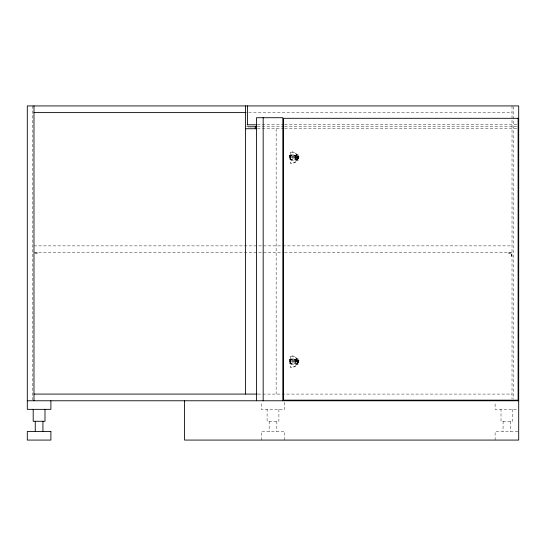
<?xml version="1.0" encoding="UTF-8"?>
<svg xmlns="http://www.w3.org/2000/svg" width="546" height="546" viewBox="0 0 546 546"><rect width="100%" height="100%" fill="white"/><g stroke="black" fill="none" stroke-linecap="round" stroke-linejoin="round"><path stroke-width="0.41" stroke-dasharray="2.73 2.05" d="M298.382 156.443L298.382 158.797L298.99 158.797L298.99 156.443L298.382 156.443L298.382 158.797M298.382 360.497L298.382 362.858L298.99 362.858L298.99 360.497L298.382 360.497L298.416 361.677M297.16 156.661C297.877 163.22 296.382 156.709 298.28 156.272L298.28 158.968L297.672 158.975L297.297 156.258M297.16 360.722C297.877 367.274 296.382 360.763 298.28 360.326L298.28 363.022L297.672 363.035L297.297 360.319M298.334 361.677C298.198 365.499 294.069 367.82 290.561 367.526L290.561 355.821C294.587 355.391 298.853 358.585 298.382 362.858M297.672 158.975L297.672 156.258M297.672 363.035L297.672 360.319M290.561 152.273C299.474 150.805 299.474 164.435 290.561 162.967M290.561 356.326C299.474 354.859 299.474 368.489 290.561 367.021M248.717 112.606L512.018 112.606M257.398 124.795L283.784 124.795M284.637 124.795L517.001 124.795M246.335 126.761L248.034 126.761M257.398 126.761L283.784 126.761M284.637 126.761L518.7 126.761M257.398 128.726L283.784 128.726M284.637 128.726L518.7 128.726M289.162 155.596L296.028 155.596L296.028 159.644L289.162 159.644M296.266 158.968L295.748 158.968L295.748 156.272L296.266 156.272L296.171 158.968M33.982 245.877L281.948 245.877M282.801 245.877L512.018 245.877M33.982 252.559L283.654 252.559M284.5 252.559L512.018 252.559M35.046 253.051L37.913 253.051L37.913 252.559M511.527 253.788L511.527 254.648M511.527 254.893L511.527 255.753M512.018 256.49L511.527 256.49L511.527 253.051L508.087 253.051L508.087 252.559M289.162 359.316L298.123 359.316L298.123 364.032L289.168 363.697M296.266 360.326L295.748 360.326L295.748 363.022L296.266 363.022L296.171 360.326M289.162 363.697L296.028 363.697L296.028 359.657L289.168 359.316M258.087 394.082L512.018 394.082M516.345 409.343L495.113 409.343L495.113 402.32M517.895 431.497L495.113 431.497L495.113 440.076M297.297 158.975L297.16 158.572M297.297 363.035L297.16 362.633M513.786 106.777L513.786 399.058M512.803 409.343L512.803 421.28L501.01 421.28L501.01 409.343M512.018 105.924L512.018 399.092M510.79 253.051L509.93 253.051M510.742 421.28L510.742 431.497M509.684 253.051L508.824 253.051M503.071 421.28L503.071 431.497M297.788 156.258L297.788 158.975M297.788 360.319L297.788 363.035M297.727 156.272L297.727 158.968M297.727 360.326L297.727 363.022M296.908 154.921L296.874 160.312M296.908 358.981L296.874 364.373M296.471 155.262L296.485 159.978M296.444 359.316L296.485 364.032M295.843 156.272L295.843 158.968M295.843 360.326L295.843 363.022M295.297 155.262L295.297 159.978M295.297 359.316L295.297 364.032M294.895 155.596L294.895 159.644M294.895 359.657L294.895 363.697M294.246 155.596L294.246 159.644M294.246 359.657L294.246 363.697M293.441 155.596L293.441 159.644M293.441 359.657L293.441 363.697M292.963 155.596L292.963 159.644M292.963 359.657L292.963 363.697M292.813 155.596L292.813 159.644M292.813 359.657L292.813 363.697M291.68 154.921L291.619 155.596M291.619 159.644L291.68 160.312M291.68 358.981L291.619 359.657M291.619 363.697L291.68 364.373M291.195 155.262L291.195 159.978M291.195 359.316L291.195 364.032M290.677 155.596L290.677 159.644M290.677 359.657L290.677 363.697M290.356 155.262L290.274 159.978M290.356 359.316L290.274 364.032M289.687 155.596L289.687 159.644M289.687 359.657L289.687 363.697M289.544 155.596L289.564 159.644M289.544 359.657L289.564 363.697M289.168 155.596L298.123 155.262L298.123 159.978L289.168 159.644M284.794 402.32L284.794 409.343L261.206 409.343L261.206 402.32M284.794 440.076L284.794 431.497L261.206 431.497L261.206 440.076M278.897 409.343L278.897 421.28L267.103 421.28L267.103 409.343M276.836 421.28L276.836 431.497M276.146 128.726L276.146 394.082M269.164 421.28L269.164 431.497M37.176 253.051L36.316 253.051M36.07 253.051L35.21 253.051M32.214 105.924L32.214 399.911M298.334 157.617C298.198 161.445 294.069 163.766 290.561 163.472L290.561 151.768C294.069 151.474 298.198 153.795 298.334 157.617M298.512 154.921L290.192 154.921L290.192 160.312L298.512 160.312L298.512 154.921M298.512 358.981L290.192 358.981L290.192 364.373L298.512 364.373L298.512 358.981"/><path stroke-width="0.82" d="M33.982 112.606L246.157 112.606M247.181 124.795L256.545 124.795M248.034 126.761L256.545 126.761M245.482 128.726L256.552 128.726M33.982 394.082L257.234 394.082M27.3 400.764L518.7 400.764M282.828 400.764L282.828 117.718L256.49 117.718L256.49 400.764M263.172 117.718L263.172 400.764M255.31 126.761L255.31 128.726M247.447 105.924L247.447 124.795M245.482 105.924L245.482 394.082M184.548 400.764L184.548 440.076L518.7 440.076L518.7 105.924L27.3 105.924L27.3 409.343L50.887 409.343L50.887 400.764M44.99 409.343L44.99 421.28L33.197 421.28L33.197 409.343M42.929 421.28L42.929 431.497M35.258 421.28L35.258 431.497M33.982 105.924L33.982 400.764M518.113 118.305L283.415 118.305L283.415 400.177L518.113 400.177L518.113 118.305M50.887 431.497L27.3 431.497L27.3 440.076L50.887 440.076L50.887 431.497"/></g></svg>
